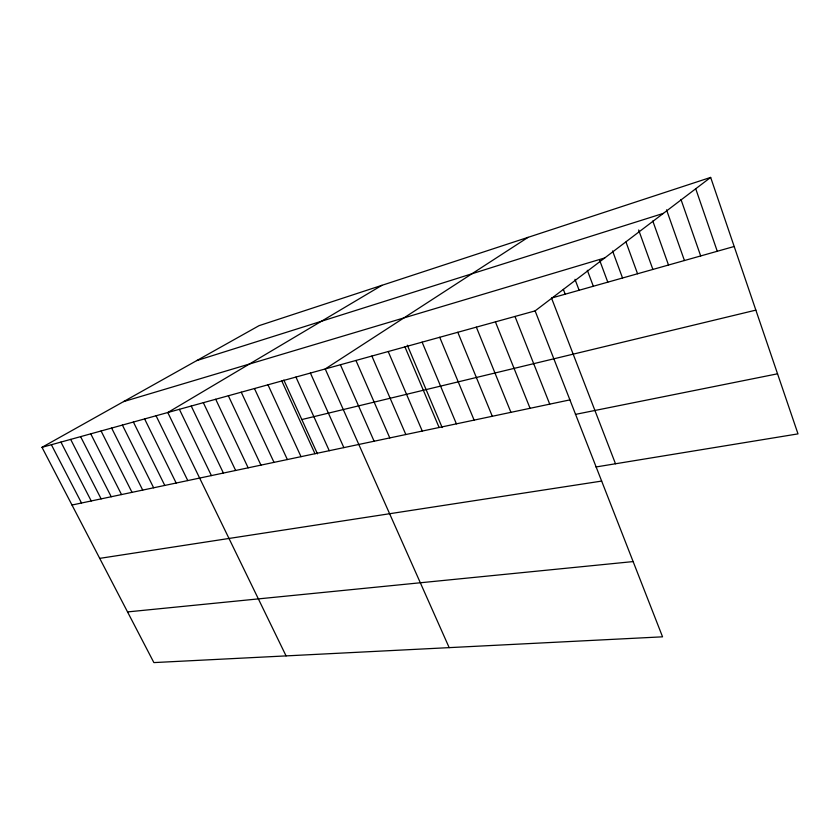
<?xml version="1.0" encoding="UTF-8"?>
<svg xmlns="http://www.w3.org/2000/svg" width="840" height="840" viewBox="0 0 840 840"><rect width="100%" height="100%" fill="white"/><g stroke="black" fill="none" stroke-linecap="round" stroke-linejoin="round"><path stroke-width="1.26" d="M535.111 310.884L662.55 636.825L153.878 662.592L42 447.321L535.111 310.884L710.661 177.408L798 433.881L595.98 466.967M528.066 237.353L325.227 368.959L449.18 647.64M381.948 285.317L167.779 412.524L286.072 655.893M42 447.321L259.067 325.657L710.661 177.408M196.718 360.602L663.337 213.392M123.575 401.604L604.737 257.954M734.181 246.488L551.513 298.053L615.5 463.774M301.844 419.548L755.853 310.128M71.988 505.029L569.909 399.882M575.421 414.393L777.546 373.81M99.708 558.369L601.661 481.079M127.544 611.919L633.129 561.582M51.377 444.728L81.522 503.024M60.932 442.092L91.235 500.966M70.675 439.394L101.136 498.876M80.608 436.643L111.227 496.745M90.752 433.839L121.517 494.571M101.084 430.973L132.017 492.356M111.636 428.054L142.716 490.098M122.398 425.082L153.647 487.788M133.392 422.037L164.787 485.436M144.617 418.929L176.169 483.031M156.072 415.769L187.782 480.585M179.382 409.311L211.397 475.598M191.226 406.035L223.398 473.056M203.333 402.685L235.652 470.474M215.702 399.262L248.157 467.828M228.344 395.766L260.946 465.129M241.259 392.196L274.008 462.368M254.468 388.542L287.364 459.554M267.981 384.804L301.014 456.666M283.836 380.037L317.457 453.852M281.799 380.982L314.979 453.716M295.943 377.066L329.259 450.702M310.411 373.055L343.865 447.626M340.41 364.76L374.115 441.231M355.95 360.465L389.792 437.923M371.879 356.055L405.836 434.532M388.206 351.54L422.279 431.067M407.306 345.188L442.187 427.57M404.943 346.909L439.131 427.507M422.111 342.153L456.404 423.854M439.719 337.281L474.117 420.116M457.8 332.283L492.293 416.283M476.354 327.149L510.93 412.346M495.411 321.877L530.072 408.303M514.994 316.459L549.727 404.145M563.346 289.38L565.194 294.189M574.98 279.321L579.127 290.252M587.328 270.291L593.324 286.241M599.645 260.264L607.793 282.167M612.57 250.95L622.534 277.998M626 242.056L637.56 273.756M638.652 229.992L652.88 269.43M652.796 220.994L668.504 265.031M666.54 209.832L684.432 260.526M680.977 199.469L700.686 255.938M695.825 189.063L717.266 251.265"/></g></svg>
